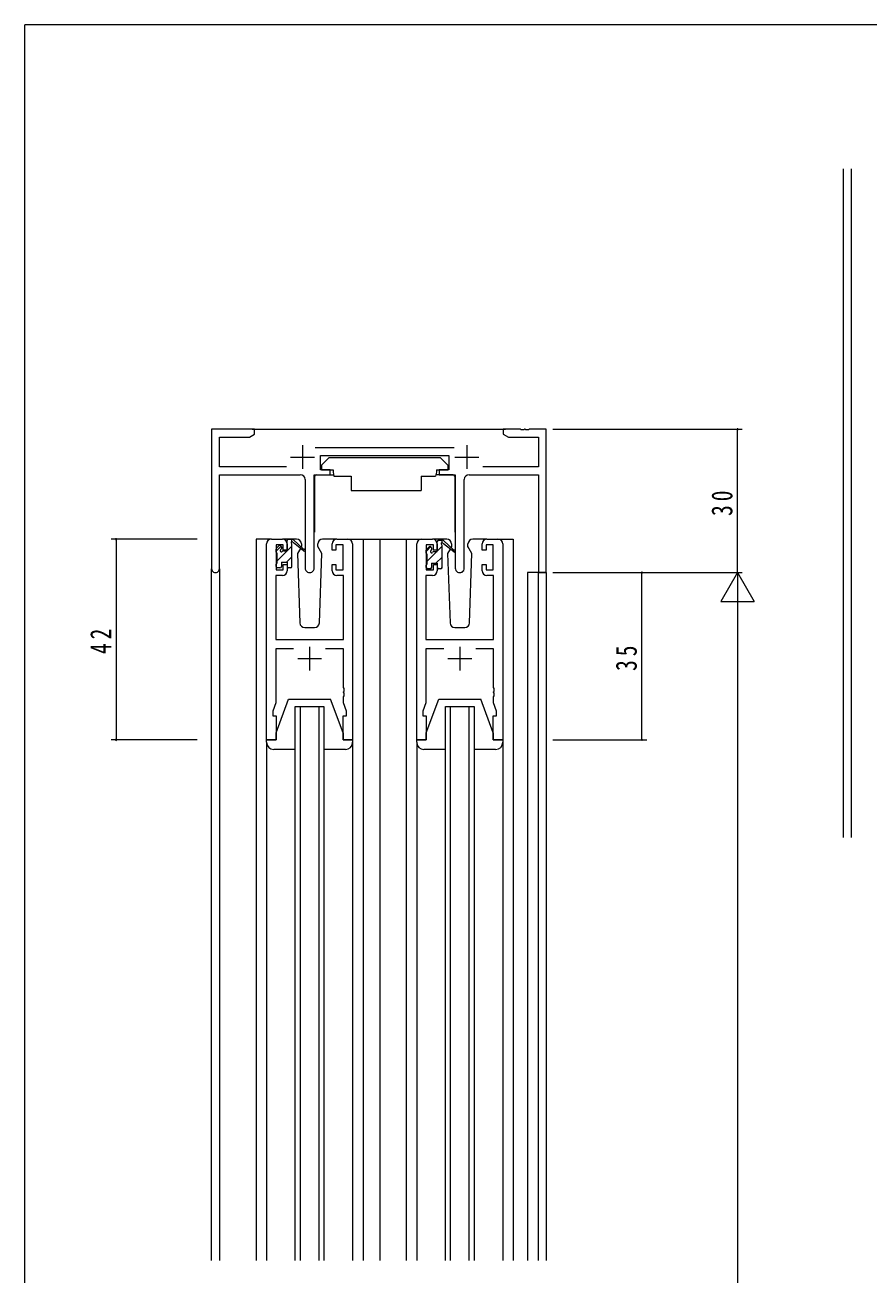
# Model space of a CAD drawing. Units: millimetres on the paper. Extents: x -397 to 397, y -282 to 282.
# Drawn here: x -393.9 to -217.6, y 17.9 to 279.3 of the extents above; entities that cross this region are included whole.
import ezdxf

# ---------------------------------------------------------------- set-up
doc = ezdxf.new("R2010")
doc.units = ezdxf.units.MM
for name, color, linetype, lineweight in [('0-1_YKK_ZWAK', 7, 'Continuous', 18), ('0-3_YKK_11', 7, 'Continuous', 18), ('0-4_YKK_12', 2, 'Continuous', 18), ('0-5_YKK_13', 4, 'Continuous', 18), ('0-7_YKK_D', 6, 'Continuous', 18)]:
    doc.layers.add(name, color=color, linetype=linetype, lineweight=lineweight)
doc.styles.add('ＭＳ ゴシック', font='')
doc.styles.get('ＭＳ ゴシック').set_extended_font_data('MS Gothic')

msp = doc.modelspace()

# ---------------------------------------------------------------- linework, layer by layer
at = {"layer": '0-1_YKK_ZWAK'}
for p in [(-393.908, -245.7), (376.092, 279.3)]:
    msp.add_line(p, (-393.908, 279.3), dxfattribs=at)
at = {"layer": '0-3_YKK_11'}
for p, q in [((-354.873, 194.668), (-354.873, 165.483)), ((-345.873, 194.668), (-354.873, 194.668)), ((-346.964, 193.038), (-345.873, 193.668)), ((-345.873, 193.668), (-345.873, 194.668)), ((-293.873, 194.668), (-293.873, 193.668)), ((-290.331, 194.668), (-293.873, 194.668)), ((-293.873, 193.668), (-292.781, 193.038)), ((-290.148, 194.548), (-290.331, 194.668)), ((-289.598, 194.548), (-290.148, 194.548)), ((-289.414, 194.668), (-289.598, 194.548)), ((-289.331, 194.668), (-289.414, 194.668)), ((-289.148, 194.548), (-289.331, 194.668)), ((-288.598, 194.548), (-289.148, 194.548)), ((-288.414, 194.668), (-288.598, 194.548)), ((-284.873, 194.668), (-288.414, 194.668)), ((-284.873, 164.668), (-284.873, 194.668)), ((-353.243, 193.038), (-346.964, 193.038)), ((-353.243, 186.798), (-353.243, 193.038)), ((-335.873, 191.368), (-335.873, 186.368)), ((-301.473, 191.368), (-301.473, 186.368)), ((-292.781, 193.038), (-286.503, 193.038)), ((-286.503, 193.038), (-286.503, 186.798)), ((-338.373, 188.868), (-333.373, 188.868)), ((-304.17, 190.798), (-333.18, 190.798)), ((-332.073, 189.168), (-305.273, 189.168)), ((-332.073, 186.168), (-332.073, 189.168)), ((-305.273, 189.168), (-305.273, 186.168)), ((-303.973, 188.868), (-298.973, 188.868)), ((-339.223, 186.798), (-353.243, 186.798)), ((-330.073, 186.168), (-332.073, 186.168)), ((-330.073, 185.168), (-330.073, 186.168)), ((-307.273, 186.168), (-307.273, 185.168)), ((-305.273, 186.168), (-307.273, 186.168)), ((-286.503, 186.798), (-298.122, 186.798)), ((-353.243, 185.168), (-336.323, 185.168)), ((-353.243, 165.483), (-353.243, 185.168)), ((-335.323, 184.168), (-335.323, 165.618)), ((-333.423, 185.168), (-330.073, 185.168)), ((-333.423, 165.618), (-333.423, 185.168)), ((-307.273, 185.168), (-303.923, 185.168)), ((-303.923, 185.168), (-303.923, 165.618)), ((-302.023, 165.618), (-302.023, 184.168)), ((-301.023, 185.168), (-286.503, 185.168)), ((-286.503, 185.168), (-286.503, 164.668)), ((-343.373, 129.668), (-343.373, 170.668)), ((-342.373, 171.668), (-340.073, 171.668)), ((-341.373, 170.468), (-341.373, 165.268)), ((-339.873, 170.468), (-341.373, 170.468)), ((-339.873, 169.368), (-339.873, 170.468)), ((-339.073, 170.668), (-339.073, 169.368)), ((-329.673, 169.368), (-329.673, 170.668)), ((-328.873, 170.468), (-328.873, 169.368)), ((-327.373, 170.468), (-328.873, 170.468)), ((-328.673, 171.668), (-326.373, 171.668)), ((-327.373, 165.268), (-327.373, 170.468)), ((-325.373, 170.668), (-325.373, 129.668)), ((-311.973, 129.668), (-311.973, 170.668)), ((-310.973, 171.668), (-308.673, 171.668)), ((-309.973, 170.468), (-309.973, 165.268)), ((-308.473, 170.468), (-309.973, 170.468)), ((-308.473, 169.368), (-308.473, 170.468)), ((-307.673, 170.668), (-307.673, 169.368)), ((-298.273, 169.368), (-298.273, 170.668)), ((-297.473, 170.468), (-297.473, 169.368)), ((-295.973, 170.468), (-297.473, 170.468)), ((-297.273, 171.668), (-294.973, 171.668)), ((-295.973, 165.268), (-295.973, 170.468)), ((-293.973, 170.668), (-293.973, 129.668)), ((-339.073, 169.368), (-339.873, 169.368)), ((-328.873, 169.368), (-329.673, 169.368)), ((-307.673, 169.368), (-308.473, 169.368)), ((-297.473, 169.368), (-298.273, 169.368)), ((-341.373, 165.268), (-339.873, 165.268)), ((-339.873, 166.368), (-339.073, 166.368)), ((-339.873, 165.268), (-339.873, 166.368)), ((-339.073, 166.368), (-339.073, 165.068)), ((-329.673, 166.368), (-328.873, 166.368)), ((-329.673, 165.068), (-329.673, 166.368)), ((-328.873, 166.368), (-328.873, 165.268)), ((-328.873, 165.268), (-327.373, 165.268)), ((-309.973, 165.268), (-308.473, 165.268)), ((-308.473, 166.368), (-307.673, 166.368)), ((-308.473, 165.268), (-308.473, 166.368)), ((-307.673, 166.368), (-307.673, 165.068)), ((-298.273, 166.368), (-297.473, 166.368)), ((-298.273, 165.068), (-298.273, 166.368)), ((-297.473, 166.368), (-297.473, 165.268)), ((-297.473, 165.268), (-295.973, 165.268)), ((-341.443, 164.068), (-341.443, 150.668)), ((-340.073, 164.068), (-341.443, 164.068)), ((-327.303, 164.068), (-328.673, 164.068)), ((-327.303, 150.668), (-327.303, 164.068)), ((-310.043, 164.068), (-310.043, 150.668)), ((-308.673, 164.068), (-310.043, 164.068)), ((-295.903, 164.068), (-297.273, 164.068)), ((-295.903, 150.668), (-295.903, 164.068)), ((-286.503, 164.668), (-284.873, 164.668)), ((-341.443, 150.668), (-327.303, 150.668)), ((-334.373, 149.168), (-334.373, 144.168)), ((-310.043, 150.668), (-295.903, 150.668)), ((-302.973, 149.168), (-302.973, 144.168)), ((-341.443, 148.738), (-341.443, 137.399)), ((-337.723, 148.738), (-341.443, 148.738)), ((-336.873, 146.668), (-331.873, 146.668)), ((-327.303, 148.738), (-331.022, 148.738)), ((-327.303, 140.627), (-327.303, 148.738)), ((-310.043, 148.738), (-310.043, 137.399)), ((-306.323, 148.738), (-310.043, 148.738)), ((-305.473, 146.668), (-300.473, 146.668)), ((-295.903, 148.738), (-299.622, 148.738)), ((-295.903, 140.627), (-295.903, 148.738)), ((-327.183, 140.443), (-327.303, 140.627)), ((-327.303, 139.71), (-327.183, 139.894)), ((-327.303, 139.627), (-327.303, 139.71)), ((-327.183, 139.443), (-327.303, 139.627)), ((-327.303, 138.71), (-327.183, 138.894)), ((-327.303, 137.399), (-327.303, 138.71)), ((-327.183, 139.894), (-327.183, 140.443)), ((-327.183, 138.894), (-327.183, 139.443)), ((-295.783, 140.443), (-295.903, 140.627)), ((-295.903, 139.71), (-295.783, 139.894)), ((-295.903, 139.627), (-295.903, 139.71)), ((-295.783, 139.443), (-295.903, 139.627)), ((-295.903, 138.71), (-295.783, 138.894)), ((-295.903, 137.399), (-295.903, 138.71)), ((-295.783, 139.894), (-295.783, 140.443)), ((-295.783, 138.894), (-295.783, 139.443)), ((-341.443, 137.399), (-342.073, 135.668)), ((-326.673, 135.668), (-327.303, 137.399)), ((-310.043, 137.399), (-310.673, 135.668)), ((-295.273, 135.668), (-295.903, 137.399)), ((-342.073, 135.668), (-342.073, 134.668)), ((-342.073, 134.668), (-341.373, 134.668)), ((-341.373, 134.668), (-341.373, 129.668)), ((-327.373, 134.668), (-326.673, 134.668)), ((-327.373, 129.668), (-327.373, 134.668)), ((-326.673, 134.668), (-326.673, 135.668)), ((-310.673, 135.668), (-310.673, 134.668)), ((-310.673, 134.668), (-309.973, 134.668)), ((-309.973, 134.668), (-309.973, 129.668)), ((-295.973, 134.668), (-295.273, 134.668)), ((-295.973, 129.668), (-295.973, 134.668)), ((-295.273, 134.668), (-295.273, 135.668)), ((-341.373, 129.668), (-343.373, 129.668)), ((-325.373, 129.668), (-327.373, 129.668)), ((-309.973, 129.668), (-311.973, 129.668)), ((-293.973, 129.668), (-295.973, 129.668))]:
    msp.add_line(p, q, dxfattribs=at)
for centre, radius, start, end in [((-336.323, 184.168), 1, 0.00001, 89.99999), ((-301.023, 184.168), 1, 90.00001, 179.99999), ((-342.373, 170.668), 1, 90.00001, 179.99999), ((-340.073, 170.668), 1, 0.00001, 89.99999), ((-328.673, 170.668), 1, 90.00001, 179.99999), ((-326.373, 170.668), 1, 0.00001, 89.99999), ((-310.973, 170.668), 1, 90.00001, 179.99999), ((-308.673, 170.668), 1, 0.00001, 89.99999), ((-297.273, 170.668), 1, 90.00001, 179.99999), ((-294.973, 170.668), 1, 0.00001, 89.99999), ((-354.058, 165.483), 0.815, 179.99999, 0.00001), ((-340.073, 165.068), 1, 270.00001, 359.99999), ((-334.373, 165.618), 0.95, 179.99999, 0.00001), ((-328.673, 165.068), 1, 180.00001, 269.99999), ((-308.673, 165.068), 1, 270.00001, 359.99999), ((-302.973, 165.618), 0.95, 179.99999, 0.00001), ((-297.273, 165.068), 1, 180.00001, 269.99999)]:
    msp.add_arc(centre, radius, start, end, dxfattribs=at)
at = {"layer": '0-4_YKK_12'}
for p, q in [((-222.702, 109.205), (-222.702, 249.205)), ((-221.072, 249.205), (-221.072, 109.205)), ((-346.373, 194.668), (-293.373, 194.668)), ((-342.373, 171.668), (-345.573, 171.668)), ((-345.573, 171.668), (-345.573, 20.668)), ((-327.523, 171.668), (-319.672, 171.668)), ((-323.173, 171.668), (-323.173, 20.668)), ((-319.672, 171.668), (-319.672, 20.668)), ((-319.672, 171.668), (-310.973, 171.668)), ((-314.173, 171.668), (-314.173, 20.668)), ((-294.973, 171.668), (-291.773, 171.668)), ((-291.773, 171.668), (-291.773, 20.668)), ((-354.873, 20.668), (-354.873, 165.483)), ((-353.243, 165.483), (-353.243, 20.668)), ((-284.873, 164.668), (-288.773, 164.668)), ((-288.773, 164.668), (-288.773, 20.668)), ((-286.503, 20.668), (-286.503, 164.668)), ((-284.873, 164.668), (-284.873, 20.668)), ((-336.373, 136.668), (-336.373, 20.668)), ((-332.373, 20.668), (-332.373, 136.668)), ((-304.973, 136.668), (-304.973, 20.668)), ((-300.973, 20.668), (-300.973, 136.668))]:
    msp.add_line(p, q, dxfattribs=at)
for points in [[(-337.373, 20.668), (-337.373, 136.668), (-331.373, 136.668), (-331.373, 20.668)], [(-305.973, 20.668), (-305.973, 136.668), (-299.973, 136.668), (-299.973, 20.668)]]:
    msp.add_lwpolyline(points, dxfattribs=at)
at = {"layer": '0-5_YKK_13'}
for p, q in [((-330.27, 188.768), (-331.87, 187.168)), ((-330.27, 188.768), (-307.07, 188.768)), ((-307.07, 188.768), (-305.47, 187.168)), ((-331.87, 187.168), (-331.87, 186.168)), ((-331.87, 186.168), (-329.47, 186.168)), ((-307.87, 186.168), (-305.47, 186.168)), ((-305.47, 187.168), (-305.47, 186.168)), ((-333.32, 184.868), (-333.32, 173.168)), ((-333.02, 185.168), (-329.382, 185.168)), ((-329.329, 184.868), (-325.67, 184.868)), ((-311.011, 184.868), (-308.011, 184.868)), ((-311.011, 184.868), (-311.011, 181.868)), ((-304.325, 185.168), (-307.963, 185.168)), ((-304.025, 184.868), (-304.026, 173.168)), ((-341.372, 169.162), (-340.313, 170.221)), ((-341.284, 169.781), (-340.784, 170.281)), ((-341.172, 167.117), (-338.072, 170.217)), ((-340.272, 170.068), (-340.272, 169.729)), ((-337.086, 171.668), (-340.073, 171.668)), ((-339.048, 171.486), (-338.89, 171.644)), ((-338.772, 171.668), (-337.982, 171.668)), ((-338.072, 171.168), (-338.072, 171.668)), ((-338.072, 165.968), (-338.072, 170.568)), ((-337.788, 171.598), (-335.606, 169.55)), ((-335.638, 169.205), (-337.779, 170.902)), ((-331.83, 168.701), (-332.677, 170.168)), ((-328.673, 171.668), (-331.659, 171.668)), ((-309.972, 169.131), (-308.994, 170.11)), ((-309.884, 169.581), (-309.384, 170.081)), ((-305.686, 171.668), (-308.673, 171.668)), ((-307.672, 169.186), (-306.672, 170.186)), ((-307.372, 171.468), (-306.582, 171.468)), ((-306.672, 170.968), (-306.672, 171.468)), ((-306.672, 165.768), (-306.672, 170.368)), ((-306.388, 171.398), (-304.206, 169.35)), ((-304.238, 169.005), (-306.379, 170.702)), ((-300.43, 168.701), (-301.277, 170.168)), ((-297.273, 171.668), (-300.259, 171.668)), ((-341.372, 168.968), (-341.372, 169.568)), ((-341.172, 166.668), (-341.172, 168.768)), ((-339.176, 166.868), (-338.072, 167.972)), ((-336.314, 169.741), (-336.915, 168.701)), ((-336.915, 168.701), (-336.406, 154.134)), ((-332.339, 154.134), (-331.83, 168.701)), ((-309.972, 168.768), (-309.972, 169.368)), ((-309.772, 167.086), (-307.79, 169.068)), ((-309.772, 166.468), (-309.772, 168.568)), ((-308.872, 169.868), (-308.872, 169.529)), ((-307.945, 166.668), (-306.672, 167.941)), ((-304.994, 169.605), (-305.515, 168.701)), ((-305.515, 168.701), (-305.006, 154.134)), ((-300.939, 154.134), (-300.43, 168.701)), ((-341.372, 165.968), (-341.372, 166.468)), ((-340.572, 165.668), (-341.072, 165.668)), ((-340.272, 166.868), (-340.272, 165.968)), ((-340.272, 166.868), (-339.072, 166.868)), ((-339.072, 166.868), (-339.072, 165.968)), ((-338.372, 165.668), (-338.772, 165.668)), ((-309.972, 165.768), (-309.972, 166.268)), ((-309.172, 165.468), (-309.672, 165.468)), ((-309.143, 165.47), (-308.873, 165.74)), ((-308.872, 166.668), (-308.872, 165.768)), ((-308.872, 166.668), (-307.672, 166.668)), ((-307.672, 166.668), (-307.672, 165.768)), ((-306.972, 165.468), (-307.372, 165.468)), ((-306.887, 165.481), (-306.684, 165.684)), ((-335.407, 153.168), (-333.338, 153.168)), ((-304.007, 153.168), (-301.938, 153.168)), ((-341.373, 131.168), (-338.773, 138.168)), ((-338.773, 138.168), (-329.973, 138.168)), ((-327.373, 131.168), (-329.973, 138.168)), ((-309.973, 131.168), (-307.373, 138.168)), ((-307.373, 138.168), (-298.573, 138.168)), ((-295.973, 131.168), (-298.573, 138.168)), ((-327.373, 131.168), (-327.373, 129.668)), ((-295.973, 131.168), (-295.973, 129.668)), ((-343.373, 129.168), (-343.373, 20.668)), ((-325.373, 129.168), (-325.373, 20.668)), ((-311.973, 129.168), (-311.973, 20.668)), ((-293.973, 129.168), (-293.973, 20.668)), ((-337.373, 127.668), (-341.873, 127.668)), ((-326.873, 127.668), (-331.373, 127.668)), ((-305.973, 127.668), (-310.473, 127.668)), ((-295.473, 127.668), (-299.973, 127.668))]:
    msp.add_line(p, q, dxfattribs=at)
for points in [[(-329.47, 186.168), (-329.47, 185.668), (-329.329, 184.868)], [(-307.87, 186.168), (-307.87, 185.668), (-308.011, 184.868)], [(-325.67, 184.868), (-325.67, 181.868), (-311.011, 181.868)], [(-339.811, 169.268), (-339.072, 169.268), (-339.072, 171.368)], [(-336.087, 170.703), (-336.068, 170.168), (-336.137, 170.049)], [(-331.83, 168.701), (-332.677, 170.168), (-332.659, 170.703)], [(-308.411, 169.068), (-307.672, 169.068), (-307.672, 171.168)], [(-304.687, 170.703), (-304.668, 170.168), (-304.812, 169.919)], [(-301.128, 169.91), (-301.277, 170.168), (-301.259, 170.703)], [(-343.373, 129.168), (-343.373, 129.668), (-341.373, 129.668), (-341.373, 131.168)], [(-311.973, 129.168), (-311.973, 129.668), (-309.973, 129.668), (-309.973, 131.168)], [(-327.373, 129.668), (-325.373, 129.668), (-325.373, 129.168)], [(-295.973, 129.668), (-293.973, 129.668), (-293.973, 129.168)]]:
    msp.add_lwpolyline(points, dxfattribs=at)
for centre, radius, start, end in [((-333.02, 184.868), 0.3, 90, 180), ((-304.325, 184.868), 0.3, 359.99647, 89.99647), ((-340.572, 170.068), 0.3, 0, 135), ((-338.772, 171.368), 0.3, 90, 180), ((-338.072, 170.968), 0.2, 20.88332, 233.1301), ((-338.372, 170.568), 0.3, 0, 53.1301), ((-337.982, 171.368), 0.3, 49.89741, 90), ((-337.605, 171.147), 0.3, 200.88332, 234.62002), ((-337.086, 170.668), 1, 2, 90), ((-331.659, 170.668), 1, 90, 178), ((-309.172, 169.868), 0.3, 0, 135), ((-307.372, 171.168), 0.3, 90, 180), ((-306.672, 170.768), 0.2, 20.88332, 233.1301), ((-306.972, 170.368), 0.3, 0, 53.1301), ((-306.582, 171.168), 0.3, 49.89741, 90), ((-306.205, 170.947), 0.3, 200.88332, 234.62002), ((-305.686, 170.668), 1, 2, 90), ((-300.259, 170.668), 1, 90, 178), ((-341.072, 169.568), 0.3, 135, 180), ((-341.172, 168.968), 0.2, 180, 270), ((-340.272, 169.268), 0.25, 123.05573, 326.94427), ((-340.572, 169.729), 0.3, 303.05573, 0), ((-339.811, 168.968), 0.3, 90, 146.94427), ((-335.523, 169.368), 0.2, 234.62002, 114.62002), ((-309.672, 169.368), 0.3, 135, 180), ((-309.772, 168.768), 0.2, 180, 270), ((-308.872, 169.068), 0.25, 123.05573, 326.94427), ((-309.172, 169.529), 0.3, 303.05573, 0), ((-308.411, 168.768), 0.3, 90, 146.94427), ((-304.123, 169.168), 0.2, 234.62002, 114.62002), ((-341.172, 166.468), 0.2, 90, 180), ((-341.072, 165.968), 0.3, 180, 270), ((-340.572, 165.968), 0.3, 270, 0), ((-338.772, 165.968), 0.3, 180, 270), ((-338.372, 165.968), 0.3, 270, 0), ((-309.772, 166.268), 0.2, 90, 180), ((-309.672, 165.768), 0.3, 180, 270), ((-309.172, 165.768), 0.3, 270, 0), ((-307.372, 165.768), 0.3, 180, 270), ((-306.972, 165.768), 0.3, 270, 0), ((-335.407, 154.168), 1, 182, 270), ((-333.338, 154.168), 1, 270, 358), ((-304.007, 154.168), 1, 182, 270), ((-301.938, 154.168), 1, 270, 358), ((-341.873, 129.168), 1.5, 180, 270), ((-326.873, 129.168), 1.5, 270, 0), ((-310.473, 129.168), 1.5, 180, 270), ((-295.473, 129.168), 1.5, 270, 0)]:
    msp.add_arc(centre, radius, start, end, dxfattribs=at)
at = {"layer": '0-7_YKK_D'}
for p, q in [((-283.503, 194.668), (-243.873, 194.668)), ((-244.873, 164.668), (-244.873, 194.668)), ((-357.873, 171.668), (-375.873, 171.668)), ((-374.873, 171.668), (-374.873, 129.668)), ((-283.503, 164.668), (-243.873, 164.668)), ((-283.503, 164.668), (-243.873, 164.668)), ((-283.503, 164.668), (-263.873, 164.668)), ((-264.873, 129.668), (-264.873, 164.668)), ((-244.873, 164.668), (-248.373, 158.606)), ((-244.873, 164.668), (-241.373, 158.606)), ((-244.873, 164.668), (-244.873, 152.544)), ((-248.373, 158.606), (-241.373, 158.606)), ((-244.873, 157.668), (-244.873, -128.332)), ((-357.873, 129.668), (-375.873, 129.668)), ((-283.503, 129.668), (-263.873, 129.668))]:
    msp.add_line(p, q, dxfattribs=at)
for centre, start, end in [((-244.873, 194.668), 90, 270), ((-244.873, 194.668), 270, 90), ((-374.873, 171.668), 90, 270), ((-374.873, 171.668), 270, 90), ((-264.873, 164.668), 90, 270), ((-264.873, 164.668), 270, 90), ((-374.873, 129.668), 90, 270), ((-374.873, 129.668), 270, 90), ((-264.873, 129.668), 90, 270), ((-264.873, 129.668), 270, 90)]:
    msp.add_arc(centre, 0.106, start, end, dxfattribs=at)

# ---------------------------------------------------------------- texts
at = {"layer": '0-7_YKK_D', "color": 7, "char_height": 4.399, "attachment_point": 7, "rotation": 90, "style": 'ＭＳ ゴシック'}
for s, insert in [('\\T1.37;\\W0.75;30', (-245.873, 176.538)), ('\\T1.37;\\W0.75;42', (-375.873, 147.623)), ('\\T1.37;\\W0.75;35', (-265.873, 144.098))]:
    msp.add_mtext(s, dxfattribs=dict(at, insert=insert))

doc.saveas('drawing.dxf')
